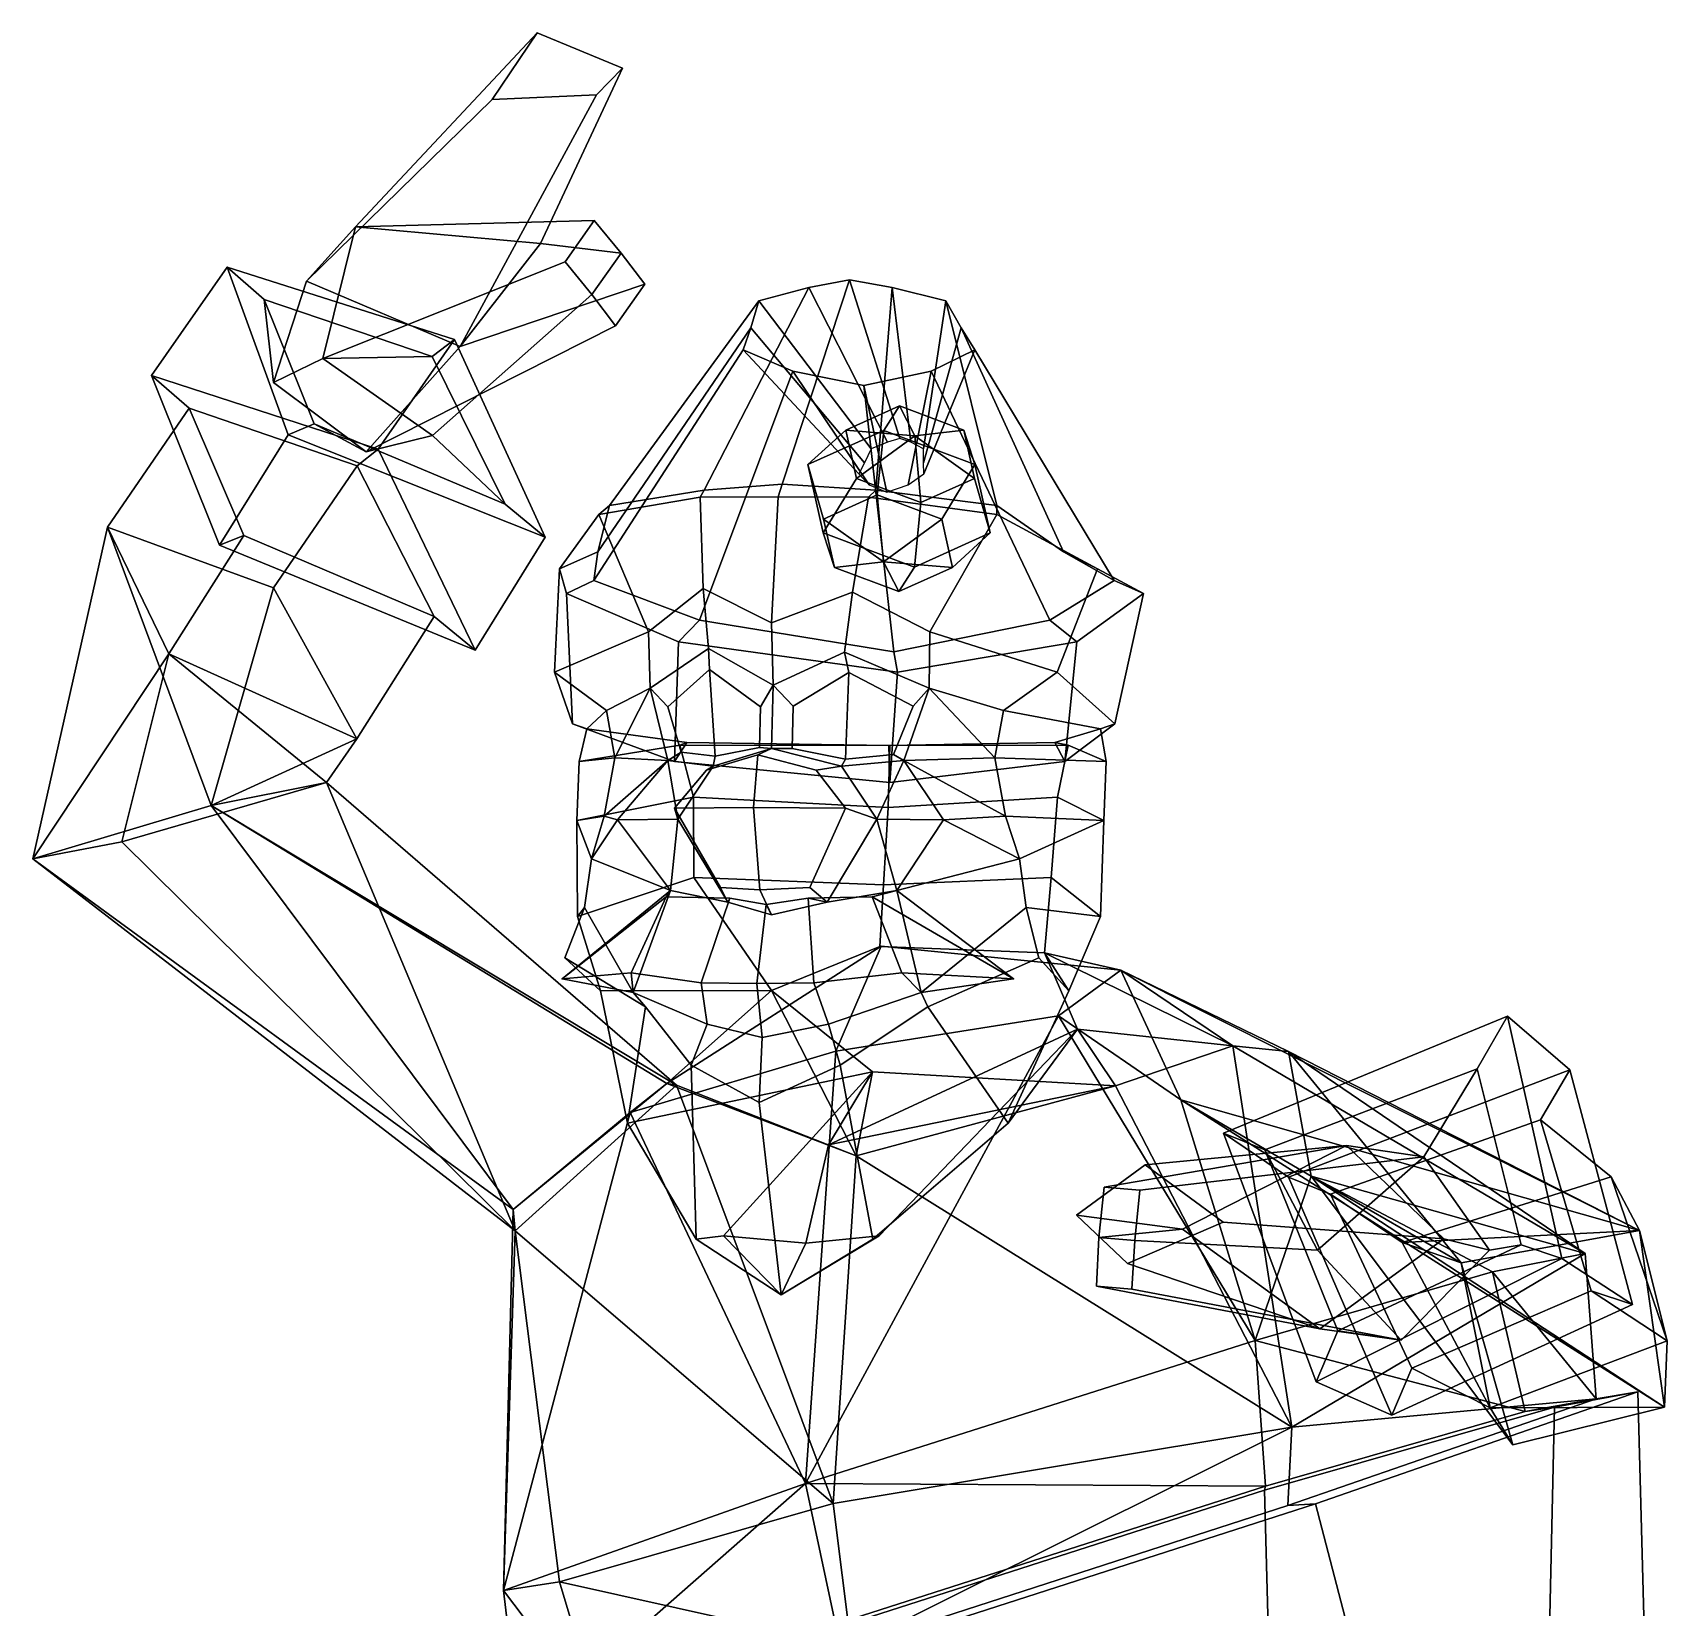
# Model space of a CAD drawing. Extents: x -189 to 178, y -173 to 372.
# Drawn here: x -188.6 to 177.6, y 19.5 to 372.4 of the extents above; entities that cross this region are included whole.
import ezdxf

# ---------------------------------------------------------------- set-up
doc = ezdxf.new("R2010")
doc.units = 0

msp = doc.modelspace()

# ---------------------------------------------------------------- linework, layer by layer
for p in [(-69.986717, 160.365143, 81.770287), (31.103615, 160.365143, 106.226616)]:
    msp.add_point(p)
for points in [[(-85.643578, 357.353241, 89.354103), (-75.600349, 372.354248, 77.120605), (-116.307335, 328.821533, 42.211674), (-127.260605, 316.669342, 74.643364)], [(-56.482582, 364.397156, 71.333786), (-74.836105, 325.145966, 37.81572), (-116.307335, 328.821533, 42.211674), (-75.600349, 372.354248, 77.120605)], [(-62.281784, 358.460968, 88.807068), (-56.482582, 364.397156, 71.333786), (-75.600349, 372.354248, 77.120605), (-85.643578, 357.353241, 89.354103)], [(-62.281784, 358.460968, 88.807068), (-92.840897, 302.001587, 63.563282), (-74.836105, 325.145966, 37.81572), (-56.482582, 364.397156, 71.333786)], [(-62.281784, 358.460968, 88.807068), (-85.643578, 357.353241, 89.354103), (-127.260605, 316.669342, 74.643364), (-92.840897, 302.001587, 63.563282)], [(-62.799343, 330.26178, 16.807978), (-69.293098, 320.984955, 10.544282), (-123.637802, 299.345154, 19.991058), (-116.307335, 328.821533, 42.211674)], [(-56.771122, 322.969055, 23.114044), (-62.799343, 330.26178, 16.807978), (-116.307335, 328.821533, 42.211674), (-74.836105, 325.145966, 37.81572)], [(-56.771122, 322.969055, 23.114044), (-63.364544, 313.684967, 16.926729), (-69.293098, 320.984955, 10.544282), (-62.799343, 330.26178, 16.807978)], [(-127.260605, 316.669342, 74.643364), (-116.307335, 328.821533, 42.211674), (-123.637802, 299.345154, 19.991058), (-134.691208, 293.9664, 42.053509)], [(-51.476082, 316.003571, 29.753716), (-56.771122, 322.969055, 23.114044), (-74.836105, 325.145966, 37.81572), (-92.840897, 302.001587, 63.563282)], [(-51.476082, 316.003571, 29.753716), (-57.998035, 306.698883, 23.478685), (-63.364544, 313.684967, 16.926729), (-56.771122, 322.969055, 23.114044)], [(-145.053787, 319.832947, 25.209768), (-94.137688, 303.627777, -6.559619), (-111.218895, 279.010468, -18.875626), (-161.959381, 295.53717, 10.345987)], [(-146.782898, 257.49176, 57.935867), (-131.405869, 282.274506, 75.740868), (-145.053787, 319.832947, 25.209768), (-161.959381, 295.53717, 10.345987)], [(-145.053787, 319.832947, 25.209768), (-136.748016, 312.603577, 28.125093), (-99.08313, 299.806122, 5.532906), (-94.137688, 303.627777, -6.559619)], [(-131.405869, 282.274506, 75.740868), (-125.515976, 284.677277, 64.995537), (-136.748016, 312.603577, 28.125093), (-145.053787, 319.832947, 25.209768)], [(-63.364544, 313.684967, 16.926729), (-99.001884, 282.123901, 23.524969), (-123.637802, 299.345154, 19.991058), (-69.293098, 320.984955, 10.544282)], [(-92.840897, 302.001587, 63.563282), (-127.260605, 316.669342, 74.643364), (-134.691208, 293.9664, 42.053509), (-113.88295, 278.445801, 47.109093)], [(-51.476082, 316.003571, 29.753716), (-92.840897, 302.001587, 63.563282), (-113.88295, 278.445801, 47.109093), (-57.998035, 306.698883, 23.478685)], [(-59.409031, 266.444641, 67.608208), (-38.189121, 269.840729, 85.620209), (-14.734898, 315.230133, 31.768406), (-25.92539, 312.281799, 27.28756)], [(-20.674978, 271.189697, 97.379906), (-5.61487, 316.950775, 35.009834), (-14.734898, 315.230133, 31.768406), (-38.189121, 269.840729, 85.620209)], [(2.874359, 280.568604, -11.763813), (-0.73986, 279.069885, -11.030727), (-25.92539, 312.281799, 27.28756), (-14.734898, 315.230133, 31.768406)], [(-20.674978, 271.189697, 97.379906), (0.277717, 269.840729, 94.926315), (3.978281, 315.230133, 36.295605), (-5.61487, 316.950775, 35.009834)], [(5.708609, 281.443268, -12.016245), (2.874359, 280.568604, -11.763813), (-14.734898, 315.230133, 31.768406), (-5.61487, 316.950775, 35.009834)], [(5.708609, 281.443268, -12.016245), (-5.61487, 316.950775, 35.009834), (3.978281, 315.230133, 36.295605), (8.114049, 280.568604, -10.496196)], [(27.38431, 266.444611, 88.605728), (15.979473, 312.281799, 37.425419), (3.978281, 315.230133, 36.295605), (0.277717, 269.840729, 94.926315)], [(8.114049, 280.568604, -10.496196), (3.978281, 315.230133, 36.295605), (15.979473, 312.281799, 37.425419), (10.993502, 279.069885, -8.192123)], [(-134.691208, 293.9664, 42.053509), (-123.637802, 299.345154, 19.991058), (-99.08313, 299.806122, 5.532906), (-136.748016, 312.603577, 28.125093)], [(-113.88295, 278.445801, 47.109093), (-134.691208, 293.9664, 42.053509), (-136.748016, 312.603577, 28.125093), (-125.515976, 284.677277, 64.995537)], [(-57.998035, 306.698883, 23.478685), (-113.88295, 278.445801, 47.109093), (-99.001884, 282.123901, 23.524969), (-63.364544, 313.684967, 16.926729)], [(-62.019791, 256.038239, 39.952709), (-59.409031, 266.444641, 67.608208), (-25.92539, 312.281799, 27.28756), (-27.694029, 306.209198, 23.206701)], [(-0.73986, 279.069885, -11.030727), (-2.225538, 275.983032, -8.079302), (-27.694029, 306.209198, 23.206701), (-25.92539, 312.281799, 27.28756)], [(10.993502, 279.069885, -8.192123), (15.979473, 312.281799, 37.425419), (19.417873, 306.209198, 34.604279), (10.965794, 275.983032, -4.887977)], [(42.347633, 256.038239, 65.201843), (19.417873, 306.209198, 34.604279), (15.979473, 312.281799, 37.425419), (27.38431, 266.444611, 88.605728)], [(-62.871513, 249.598389, 16.80884), (-62.019791, 256.038239, 39.952709), (-27.694029, 306.209198, 23.206701), (-29.404173, 301.310791, 19.846325)], [(-2.225538, 275.983032, -8.079302), (-3.503326, 273.493042, -5.717758), (-29.404173, 301.310791, 19.846325), (-27.694029, 306.209198, 23.206701)], [(10.965794, 275.983032, -4.887977), (19.417873, 306.209198, 34.604279), (22.474928, 301.310791, 32.397209), (11.022821, 273.493042, -2.203506)], [(53.684185, 249.598389, 45.00663), (22.474928, 301.310791, 32.397209), (19.417873, 306.209198, 34.604279), (42.347633, 256.038239, 65.201843)], [(-89.510742, 233.991455, 33.199329), (-111.218895, 279.010468, -18.875626), (-94.137688, 303.627777, -6.559619), (-73.769814, 259.276611, 47.695724)], [(-73.769814, 259.276611, 47.695724), (-94.137688, 303.627777, -6.559619), (-99.08313, 299.806122, 5.532906), (-82.745018, 266.72757, 45.159904)], [(-39.198971, 240.726501, 2.26072), (-62.871513, 249.598389, 16.80884), (-29.404173, 301.310791, 19.846325), (-18.328712, 296.522461, 19.645355)], [(-3.503326, 273.493042, -5.717758), (-1.18319, 271.059052, -2.545794), (-18.328712, 296.522461, 19.645355), (-29.404173, 301.310791, 19.846325)], [(11.022821, 273.493042, -2.203506), (22.474928, 301.310791, 32.397209), (12.716084, 296.522461, 27.155888), (7.509352, 271.059052, -0.442842)], [(39.279346, 240.726501, 21.246622), (12.716084, 296.522461, 27.155888), (22.474928, 301.310791, 32.397209), (53.684185, 249.598389, 45.00663)], [(-99.001884, 282.123901, 23.524969), (-82.745018, 266.72757, 45.159904), (-99.08313, 299.806122, 5.532906), (-123.637802, 299.345154, 19.991058)], [(-161.959381, 295.53717, 10.345987), (-111.218895, 279.010468, -18.875626), (-115.878983, 275.311859, -7.315056), (-153.54689, 288.190399, 13.340528)], [(-146.782898, 257.49176, 57.935867), (-161.959381, 295.53717, 10.345987), (-153.54689, 288.190399, 13.340528), (-141.319092, 259.707184, 47.990929)], [(4.310584, 233.597412, -5.89803), (-39.198971, 240.726501, 2.26072), (-18.328712, 296.522461, 19.645355), (-2.362811, 293.296631, 21.567398)], [(-1.18319, 271.059052, -2.545794), (2.761117, 269.41925, 0.167196), (-2.362811, 293.296631, 21.567398), (-18.328712, 296.522461, 19.645355)], [(4.310584, 233.597412, -5.89803), (-2.362811, 293.296631, 21.567398), (12.716084, 296.522461, 27.155888), (39.279346, 240.726501, 21.246622)], [(7.509352, 271.059052, -0.442842), (12.716084, 296.522461, 27.155888), (-2.362811, 293.296631, 21.567398), (2.761117, 269.41925, 0.167196)], [(-153.54689, 288.190399, 13.340528), (-115.878983, 275.311859, -7.315056), (-134.64534, 247.944031, -21.670259), (-171.867493, 261.565796, -2.783227)], [(-158.098679, 233.194214, 29.935581), (-141.319092, 259.707184, 47.990929), (-153.54689, 288.190399, 13.340528), (-171.867493, 261.565796, -2.783227)], [(2.090806, 283.2323, 2.980412), (5.563054, 288.720581, -11.372122), (-6.456086, 283.306213, -19.566124), (-14.906846, 275.575256, -8.607649)], [(5.563054, 288.720581, -11.372122), (9.00307, 282.023102, -25.591427), (-6.456086, 283.306213, -19.566124)], [(2.090806, 283.2323, 2.980412), (22.505671, 275.575226, 0.443411), (19.998566, 283.306213, -13.166058), (5.563054, 288.720581, -11.372122)], [(5.563054, 288.720581, -11.372122), (19.998566, 283.306213, -13.166058), (9.00307, 282.023102, -25.591427)], [(-146.782898, 257.49176, 57.935867), (-89.510742, 233.991455, 33.199329), (-73.769814, 259.276611, 47.695724), (-131.405869, 282.274506, 75.740868)], [(-131.405869, 282.274506, 75.740868), (-73.769814, 259.276611, 47.695724), (-82.745018, 266.72757, 45.159904), (-125.515976, 284.677277, 64.995537)], [(-113.88295, 278.445801, 47.109093), (-125.515976, 284.677277, 64.995537), (-82.745018, 266.72757, 45.159904), (-99.001884, 282.123901, 23.524969)], [(-14.906846, 275.575256, -8.607649), (-6.456086, 283.306213, -19.566124), (-4.039745, 272.477509, -29.554068), (-11.489612, 260.261047, -22.73279)], [(2.090806, 283.2323, 2.980412), (-14.906846, 275.575256, -8.607649), (-11.398822, 263.358826, 0.864675), (0.620319, 268.773193, 9.058676)], [(-6.456086, 283.306213, -19.566124), (9.00307, 282.023102, -25.591427), (-4.039745, 272.477509, -29.554068)], [(9.00307, 282.023102, -25.591427), (10.395744, 267.06308, -31.348051), (-4.039745, 272.477509, -29.554068)], [(2.090806, 283.2323, 2.980412), (0.620319, 268.773193, 9.058676), (15.055828, 263.358826, 7.26474), (22.505671, 275.575226, 0.443411)], [(19.998566, 283.306213, -13.166058), (22.414906, 272.477509, -23.154003), (9.00307, 282.023102, -25.591427)], [(9.00307, 282.023102, -25.591427), (22.414906, 272.477509, -23.154003), (10.395744, 267.06308, -31.348051)], [(22.505671, 275.575226, 0.443411), (25.922907, 260.261047, -13.68173), (22.414906, 272.477509, -23.154003), (19.998566, 283.306213, -13.166058)], [(-89.510742, 233.991455, 33.199329), (-98.66156, 241.56485, 30.653664), (-115.878983, 275.311859, -7.315056), (-111.218895, 279.010468, -18.875626)], [(-134.64534, 247.944031, -21.670259), (-115.878983, 275.311859, -7.315056), (-98.66156, 241.56485, 30.653664), (-116.019905, 214.122803, 14.833445)], [(-14.906846, 275.575256, -8.607649), (-11.489612, 260.261047, -22.73279), (-8.982481, 252.53009, -9.123269), (-11.398822, 263.358826, 0.864675)], [(22.505671, 275.575226, 0.443411), (15.055828, 263.358826, 7.26474), (17.472168, 252.53009, -2.723205), (25.922907, 260.261047, -13.68173)], [(-21.619705, 268.378357, 101.284943), (-20.674978, 271.189697, 97.379906), (-38.189121, 269.840729, 85.620209), (-39.026814, 268.2789, 90.735718)], [(-21.619705, 268.378357, 101.284943), (-1.315511, 268.27887, 99.859039), (0.277717, 269.840729, 94.926315), (-20.674978, 271.189697, 97.379906)], [(-4.039745, 272.477509, -29.554068), (10.395744, 267.06308, -31.348051), (8.925261, 252.603973, -25.269808), (-11.489612, 260.261047, -22.73279)], [(22.414906, 272.477509, -23.154003), (25.922907, 260.261047, -13.68173), (8.925261, 252.603973, -25.269808), (10.395744, 267.06308, -31.348051)], [(-39.026814, 268.2789, 90.735718), (-38.189121, 269.840729, 85.620209), (-59.409031, 266.444641, 67.608208), (-61.777233, 264.424744, 72.113777)], [(-38.403812, 247.782227, 98.183517), (-39.026814, 268.2789, 90.735718), (-61.777233, 264.424744, 72.113777), (-50.603451, 238.087097, 85.071602)], [(-23.091904, 240.112915, 107.370277), (-21.619705, 268.378357, 101.284943), (-39.026814, 268.2789, 90.735718), (-38.403812, 247.782227, 98.183517)], [(-23.091904, 240.112915, 107.370277), (-4.923978, 246.995178, 106.468613), (-1.315511, 268.27887, 99.859039), (-21.619705, 268.378357, 101.284943)], [(0.620319, 268.773193, 9.058676), (-11.398822, 263.358826, 0.864675), (2.012974, 253.813232, 3.302095)], [(-4.923978, 246.995178, 106.468613), (12.417581, 238.087097, 100.318001), (27.431141, 264.424744, 93.695557), (-1.315511, 268.27887, 99.859039)], [(-1.315511, 268.27887, 99.859039), (27.431141, 264.424744, 93.695557), (27.38431, 266.444611, 88.605728), (0.277717, 269.840729, 94.926315)], [(0.620319, 268.773193, 9.058676), (2.012974, 253.813232, 3.302095), (15.055828, 263.358826, 7.26474)], [(-50.603451, 238.087097, 85.071602), (-61.777233, 264.424744, 72.113777), (-70.545273, 252.214172, 39.900635), (-71.722412, 229.02655, 61.977482)], [(-61.777233, 264.424744, 72.113777), (-59.409031, 266.444641, 67.608208), (-62.019791, 256.038239, 39.952709), (-70.545273, 252.214172, 39.900635)], [(12.417581, 238.087097, 100.318001), (40.909824, 229.02655, 89.226089), (49.954136, 252.214172, 69.052513), (27.431141, 264.424744, 93.695557)], [(27.431141, 264.424744, 93.695557), (49.954136, 252.214172, 69.052513), (42.347633, 256.038239, 65.201843), (27.38431, 266.444611, 88.605728)], [(-171.867493, 261.565796, -2.783227), (-148.625626, 199.165649, -37.55275), (-188.610504, 187.261292, -24.941004)], [(-158.098679, 233.194214, 29.935581), (-171.867493, 261.565796, -2.783227), (-188.610504, 187.261292, -24.941004)], [(-171.867493, 261.565796, -2.783227), (-134.64534, 247.944031, -21.670259), (-148.625626, 199.165649, -37.55275)], [(-8.982481, 252.53009, -9.123269), (-11.489612, 260.261047, -22.73279), (8.925261, 252.603973, -25.269808), (5.45301, 247.115692, -10.917253)], [(-11.398822, 263.358826, 0.864675), (-8.982481, 252.53009, -9.123269), (2.012974, 253.813232, 3.302095)], [(15.055828, 263.358826, 7.26474), (2.012974, 253.813232, 3.302095), (17.472168, 252.53009, -2.723205)], [(17.472168, 252.53009, -2.723205), (5.45301, 247.115692, -10.917253), (8.925261, 252.603973, -25.269808), (25.922907, 260.261047, -13.68173)], [(-116.019905, 214.122803, 14.833445), (-98.66156, 241.56485, 30.653664), (-141.319092, 259.707184, 47.990929), (-158.098679, 233.194214, 29.935581)], [(-146.782898, 257.49176, 57.935867), (-141.319092, 259.707184, 47.990929), (-98.66156, 241.56485, 30.653664), (-89.510742, 233.991455, 33.199329)], [(-70.545273, 252.214172, 39.900635), (-62.019791, 256.038239, 39.952709), (-62.871513, 249.598389, 16.80884), (-68.999565, 246.675964, 14.264822)], [(2.012974, 253.813232, 3.302095), (-8.982481, 252.53009, -9.123269), (5.45301, 247.115692, -10.917253)], [(2.012974, 253.813232, 3.302095), (5.45301, 247.115692, -10.917253), (17.472168, 252.53009, -2.723205)], [(49.954136, 252.214172, 69.052513), (60.297436, 246.675964, 45.545059), (53.684185, 249.598389, 45.00663), (42.347633, 256.038239, 65.201843)], [(-71.722412, 229.02655, 61.977482), (-70.545273, 252.214172, 39.900635), (-68.999565, 246.675964, 14.264822), (-67.687729, 217.521423, 25.850506)], [(-68.999565, 246.675964, 14.264822), (-62.871513, 249.598389, 16.80884), (-39.198971, 240.726501, 2.26072), (-43.916752, 235.845642, -1.75055)], [(60.297436, 246.675964, 45.545059), (45.308964, 235.845642, 19.835423), (39.279346, 240.726501, 21.246622), (53.684185, 249.598389, 45.00663)], [(40.909824, 229.02655, 89.226089), (53.834873, 217.521423, 55.249916), (60.297436, 246.675964, 45.545059), (49.954136, 252.214172, 69.052513)], [(-116.019905, 214.122803, 14.833445), (-148.625626, 199.165649, -37.55275), (-134.64534, 247.944031, -21.670259)], [(-67.687729, 217.521423, 25.850506), (-68.999565, 246.675964, 14.264822), (-43.916752, 235.845642, -1.75055), (-44.818569, 209.013733, 5.784726)], [(-38.403812, 247.782227, 98.183517), (-50.603451, 238.087097, 85.071602), (-50.238022, 225.505005, 84.805923), (-37.223633, 234.332092, 99.976494)], [(-23.091904, 240.112915, 107.370277), (-38.403812, 247.782227, 98.183517), (-37.223633, 234.332092, 99.976494), (-22.740562, 226.131348, 105.917999)], [(-23.091904, 240.112915, 107.370277), (-22.740562, 226.131348, 105.917999), (-6.759305, 233.528748, 107.383682), (-4.923978, 246.995178, 106.468613)], [(-4.923978, 246.995178, 106.468613), (-6.759305, 233.528748, 107.383682), (12.214002, 225.505005, 99.914658), (12.417581, 238.087097, 100.318001)], [(53.834873, 217.521423, 55.249916), (42.666698, 209.013733, 26.94964), (45.308964, 235.845642, 19.835423), (60.297436, 246.675964, 45.545059)], [(-60.059132, 220.491516, 65.504227), (-50.238022, 225.505005, 84.805923), (-50.603451, 238.087097, 85.071602), (-71.722412, 229.02655, 61.977482)], [(-43.916752, 235.845642, -1.75055), (-39.198971, 240.726501, 2.26072), (4.310584, 233.597412, -5.89803), (5.164124, 229.056732, -9.42614)], [(45.308964, 235.845642, 19.835423), (5.164124, 229.056732, -9.42614), (4.310584, 233.597412, -5.89803), (39.279346, 240.726501, 21.246622)], [(28.924238, 220.491516, 87.03157), (40.909824, 229.02655, 89.226089), (12.417581, 238.087097, 100.318001), (12.214002, 225.505005, 99.914658)], [(-44.818569, 209.013733, 5.784726), (-43.916752, 235.845642, -1.75055), (5.164124, 229.056732, -9.42614), (3.440032, 204.321503, -2.299606)], [(42.666698, 209.013733, 26.94964), (3.440032, 204.321503, -2.299606), (5.164124, 229.056732, -9.42614), (45.308964, 235.845642, 19.835423)], [(-158.098679, 233.194214, 29.935581), (-188.610504, 187.261292, -24.941004), (-168.617767, 191.06366, 15.219547)], [(-158.098679, 233.194214, 29.935581), (-168.617767, 191.06366, 15.219547), (-122.766441, 204.36261, 8.364805)], [(-158.098679, 233.194214, 29.935581), (-122.766441, 204.36261, 8.364805), (-116.019905, 214.122803, 14.833445)], [(-37.0009, 229.697693, 97.955009), (-37.223633, 234.332092, 99.976494), (-50.238022, 225.505005, 84.805923), (-46.295273, 221.328979, 85.607735)], [(-37.0009, 229.697693, 97.955009), (-25.575991, 221.325775, 102.391922), (-22.740562, 226.131348, 105.917999), (-37.223633, 234.332092, 99.976494)], [(-5.73657, 229.002502, 105.311798), (-6.759305, 233.528748, 107.383682), (-22.740562, 226.131348, 105.917999), (-18.208891, 221.445038, 104.359726)], [(-5.73657, 229.002502, 105.311798), (8.698026, 221.448425, 96.336296), (12.214002, 225.505005, 99.914658), (-6.759305, 233.528748, 107.383682)], [(-71.722412, 229.02655, 61.977482), (-67.687729, 217.521423, 25.850506), (-64.488747, 216.331055, 26.685127), (-60.059132, 220.491516, 65.504227)], [(-35.696564, 210.204559, 96.388252), (-37.0009, 229.697693, 97.955009), (-46.295273, 221.328979, 85.607735), (-43.333794, 211.139099, 89.301491)], [(-25.575991, 221.325775, 102.391922), (-37.0009, 229.697693, 97.955009), (-35.696564, 210.204559, 96.388252), (-25.774498, 212.208496, 103.212456)], [(-18.208891, 221.445038, 104.359726), (-18.453966, 211.94043, 105.372749), (-6.485543, 209.592163, 102.806755), (-5.73657, 229.002502, 105.311798)], [(-6.485543, 209.592163, 102.806755), (4.286937, 210.588196, 98.944809), (8.698026, 221.448425, 96.336296), (-5.73657, 229.002502, 105.311798)], [(40.909824, 229.02655, 89.226089), (28.924238, 220.491516, 87.03157), (50.608143, 216.331055, 54.529995), (53.834873, 217.521423, 55.249916)], [(-58.213467, 209.859009, 66.264778), (-50.238022, 225.505005, 84.805923), (-60.059132, 220.491516, 65.504227)], [(-46.327164, 209.298401, 89.607552), (-50.238022, 225.505005, 84.805923), (-58.213467, 209.859009, 66.264778)], [(-43.333794, 211.139099, 89.301491), (-46.295273, 221.328979, 85.607735), (-50.238022, 225.505005, 84.805923), (-46.327164, 209.298401, 89.607552)], [(-25.774498, 212.208496, 103.212456), (-23.043453, 211.96109, 107.170006), (-22.740562, 226.131348, 105.917999), (-25.575991, 221.325775, 102.391922)], [(-18.453966, 211.94043, 105.372749), (-18.208891, 221.445038, 104.359726), (-22.740562, 226.131348, 105.917999), (-23.043453, 211.96109, 107.170006)], [(4.286937, 210.588196, 98.944809), (6.540808, 209.298401, 102.397659), (12.214002, 225.505005, 99.914658), (8.698026, 221.448425, 96.336296)], [(6.540808, 209.298401, 102.397659), (26.935022, 209.859009, 86.864372), (12.214002, 225.505005, 99.914658)], [(26.935022, 209.859009, 86.864372), (28.924238, 220.491516, 87.03157), (12.214002, 225.505005, 99.914658)], [(-60.059132, 220.491516, 65.504227), (-64.488747, 216.331055, 26.685127), (-66.139191, 209.042908, 27.10939), (-58.213467, 209.859009, 66.264778)], [(28.924238, 220.491516, 87.03157), (26.935022, 209.859009, 86.864372), (51.882145, 209.042908, 55.661755), (50.608143, 216.331055, 54.529995)], [(-67.687729, 217.521423, 25.850506), (-44.818569, 209.013733, 5.784726), (-42.020359, 213.32605, 5.216445), (-64.488747, 216.331055, 26.685127)], [(-66.139191, 209.042908, 27.10939), (-64.488747, 216.331055, 26.685127), (-42.020359, 213.32605, 5.216445), (-43.600269, 212.72229, 1.913121)], [(53.834873, 217.521423, 55.249916), (50.608143, 216.331055, 54.529995), (40.437679, 213.32605, 25.165144), (42.666698, 209.013733, 26.94964)], [(51.882145, 209.042908, 55.661755), (43.352814, 212.72229, 22.949286), (40.437679, 213.32605, 25.165144), (50.608143, 216.331055, 54.529995)], [(-116.019905, 214.122803, 14.833445), (-122.766441, 204.36261, 8.364805), (-148.625626, 199.165649, -37.55275)], [(-66.672722, 195.848938, 29.222105), (-66.139191, 209.042908, 27.10939), (-43.600269, 212.72229, 1.913121), (-40.583565, 201.025208, 1.116407)], [(-44.818569, 209.013733, 5.784726), (3.440032, 204.321503, -2.299606), (3.226714, 212.631805, -1.41786), (-42.020359, 213.32605, 5.216445)], [(-43.600269, 212.72229, 1.913121), (-42.020359, 213.32605, 5.216445), (3.226714, 212.631805, -1.41786), (3.42166, 212.648071, -2.223675)], [(-40.583565, 201.025208, 1.116407), (-43.600269, 212.72229, 1.913121), (3.42166, 212.648071, -2.223675), (3.078511, 198.771881, -0.805281)], [(41.03389, 201.025208, 20.861746), (3.078511, 198.771881, -0.805281), (3.42166, 212.648071, -2.223675), (43.352814, 212.72229, 22.949286)], [(42.666698, 209.013733, 26.94964), (40.437679, 213.32605, 25.165144), (3.226714, 212.631805, -1.41786), (3.440032, 204.321503, -2.299606)], [(43.352814, 212.72229, 22.949286), (3.42166, 212.648071, -2.223675), (3.226714, 212.631805, -1.41786), (40.437679, 213.32605, 25.165144)], [(51.390961, 195.848938, 57.784718), (41.03389, 201.025208, 20.861746), (43.352814, 212.72229, 22.949286), (51.882145, 209.042908, 55.661755)], [(-58.213467, 209.859009, 66.264778), (-66.139191, 209.042908, 27.10939), (-66.672722, 195.848938, 29.222105), (-60.551224, 196.759888, 65.543678)], [(-60.551224, 196.759888, 65.543678), (-46.327164, 209.298401, 89.607552), (-58.213467, 209.859009, 66.264778)], [(-57.600136, 195.943115, 90.148521), (-46.327164, 209.298401, 89.607552), (-60.551224, 196.759888, 65.543678)], [(-57.600136, 195.943115, 90.148521), (-44.092159, 196.096497, 96.538406), (-46.327164, 209.298401, 89.607552)], [(-35.696564, 210.204559, 96.388252), (-43.333794, 211.139099, 89.301491), (-46.327164, 209.298401, 89.607552), (-36.180923, 208.017517, 98.530251)], [(-44.092159, 196.096497, 96.538406), (-36.180923, 208.017517, 98.530251), (-46.327164, 209.298401, 89.607552)], [(-27.147583, 198.757813, 125.233276), (-26.176439, 210.574738, 121.219048), (-37.6185, 207.140503, 114.832962), (-44.777958, 198.576141, 114.332779)], [(-26.176439, 210.574738, 121.219048), (-23.043453, 211.96109, 107.170006), (-36.180923, 208.017517, 98.530251), (-37.6185, 207.140503, 114.832962)], [(-35.696564, 210.204559, 96.388252), (-36.180923, 208.017517, 98.530251), (-23.043453, 211.96109, 107.170006), (-25.774498, 212.208496, 103.212456)], [(-27.147583, 198.757813, 125.233276), (-6.484247, 198.576141, 123.597008), (-13.080619, 207.140503, 120.769302), (-26.176439, 210.574738, 121.219048)], [(-26.176439, 210.574738, 121.219048), (-13.080619, 207.140503, 120.769302), (-7.40956, 208.017517, 105.490776), (-23.043453, 211.96109, 107.170006)], [(-6.485543, 209.592163, 102.806755), (-18.453966, 211.94043, 105.372749), (-23.043453, 211.96109, 107.170006), (-7.40956, 208.017517, 105.490776)], [(-6.485543, 209.592163, 102.806755), (-7.40956, 208.017517, 105.490776), (6.540808, 209.298401, 102.397659), (4.286937, 210.588196, 98.944809)], [(0.53729, 196.096497, 107.335411), (6.540808, 209.298401, 102.397659), (-7.40956, 208.017517, 105.490776)], [(15.472312, 195.943115, 107.826607), (6.540808, 209.298401, 102.397659), (0.53729, 196.096497, 107.335411)], [(29.343882, 196.759888, 87.291595), (26.935022, 209.859009, 86.864372), (6.540808, 209.298401, 102.397659)], [(15.472312, 195.943115, 107.826607), (29.343882, 196.759888, 87.291595), (6.540808, 209.298401, 102.397659)], [(26.935022, 209.859009, 86.864372), (29.343882, 196.759888, 87.291595), (51.390961, 195.848938, 57.784718), (51.882145, 209.042908, 55.661755)], [(-44.777958, 198.576141, 114.332779), (-37.6185, 207.140503, 114.832962), (-36.180923, 208.017517, 98.530251), (-44.092159, 196.096497, 96.538406)], [(-6.484247, 198.576141, 123.597008), (0.53729, 196.096497, 107.335411), (-7.40956, 208.017517, 105.490776), (-13.080619, 207.140503, 120.769302)], [(-168.617767, 191.06366, 15.219547), (-80.478668, 103.895828, 43.083038), (-122.766441, 204.36261, 8.364805)], [(-44.372036, 136.524475, 60.325375), (-148.625626, 199.165649, -37.55275), (-122.766441, 204.36261, 8.364805)], [(-80.478668, 103.895828, 43.083038), (-44.372036, 136.524475, 60.325375), (-122.766441, 204.36261, 8.364805)], [(-80.956909, 108.641815, -0.563967), (-188.610504, 187.261292, -24.941004), (-148.625626, 199.165649, -37.55275)], [(-44.372036, 136.524475, 60.325375), (-46.533852, 136.892822, 22.877985), (-148.625626, 199.165649, -37.55275)], [(-80.956909, 108.641815, -0.563967), (-148.625626, 199.165649, -37.55275), (-46.533852, 136.892822, 22.877985)], [(-66.569023, 174.294678, 30.649189), (-66.672722, 195.848938, 29.222105), (-40.583565, 201.025208, 1.116407), (-40.497536, 183.037537, 4.132037)], [(-25.723825, 180.306702, 119.348167), (-27.147583, 198.757813, 125.233276), (-44.777958, 198.576141, 114.332779), (-34.480804, 180.828156, 111.848732)], [(-34.480804, 180.828156, 111.848732), (-44.777958, 198.576141, 114.332779), (-44.092159, 196.096497, 96.538406), (-32.863903, 177.509399, 98.998909)], [(-40.497536, 183.037537, 4.132037), (-40.583565, 201.025208, 1.116407), (3.078511, 198.771881, -0.805281), (2.036564, 181.411804, 3.501631)], [(-25.723825, 180.306702, 119.348167), (-14.507249, 180.828156, 116.680847), (-6.484247, 198.576141, 123.597008), (-27.147583, 198.757813, 125.233276)], [(-14.507249, 180.828156, 116.680847), (-10.573997, 177.509399, 104.391403), (0.53729, 196.096497, 107.335411), (-6.484247, 198.576141, 123.597008)], [(39.578938, 183.037537, 23.504574), (2.036564, 181.411804, 3.501631), (3.078511, 198.771881, -0.805281), (41.03389, 201.025208, 20.861746)], [(50.646416, 174.294678, 59.006588), (39.578938, 183.037537, 23.504574), (41.03389, 201.025208, 20.861746), (51.390961, 195.848938, 57.784718)], [(-60.551224, 196.759888, 65.543678), (-66.672722, 195.848938, 29.222105), (-63.400406, 187.236511, 64.281548)], [(-65.003143, 176.30658, 64.077667), (-63.400406, 187.236511, 64.281548), (-66.672722, 195.848938, 29.222105), (-66.569023, 174.294678, 30.649189)], [(-63.400406, 187.236511, 64.281548), (-57.600136, 195.943115, 90.148521), (-60.551224, 196.759888, 65.543678)], [(-45.692829, 180.129791, 89.821838), (-57.600136, 195.943115, 90.148521), (-63.400406, 187.236511, 64.281548)], [(-45.692829, 180.129791, 89.821838), (-44.092159, 196.096497, 96.538406), (-57.600136, 195.943115, 90.148521)], [(-32.863903, 177.509399, 98.998909), (-44.092159, 196.096497, 96.538406), (-45.692829, 180.129791, 89.821838)], [(-10.573997, 177.509399, 104.391403), (5.031085, 180.129791, 102.093239), (0.53729, 196.096497, 107.335411)], [(5.031085, 180.129791, 102.093239), (15.472312, 195.943115, 107.826607), (0.53729, 196.096497, 107.335411)], [(5.031085, 180.129791, 102.093239), (32.45491, 187.236511, 87.47139), (15.472312, 195.943115, 107.826607)], [(32.45491, 187.236511, 87.47139), (29.343882, 196.759888, 87.291595), (15.472312, 195.943115, 107.826607)], [(29.343882, 196.759888, 87.291595), (32.45491, 187.236511, 87.47139), (51.390961, 195.848938, 57.784718)], [(33.97361, 176.30658, 88.022659), (50.646416, 174.294678, 59.006588), (51.390961, 195.848938, 57.784718), (32.45491, 187.236511, 87.47139)], [(-168.617767, 191.06366, 15.219547), (-188.610504, 187.261292, -24.941004), (-80.478668, 103.895828, 43.083038)], [(-80.478668, 103.895828, 43.083038), (-188.610504, 187.261292, -24.941004), (-80.956909, 108.641815, -0.563967)], [(-65.003143, 176.30658, 64.077667), (-54.085133, 157.303833, 94.282883), (-45.692829, 180.129791, 89.821838), (-63.400406, 187.236511, 64.281548)], [(33.97361, 176.30658, 88.022659), (32.45491, 187.236511, 87.47139), (5.031085, 180.129791, 102.093239), (10.456197, 157.303833, 109.897072)], [(-46.685028, 178.709167, 103.985893), (-45.692829, 180.129791, 89.821838), (-69.986717, 160.365143, 81.770287)], [(-69.986717, 160.365143, 81.770287), (-45.692829, 180.129791, 89.821838), (-54.085133, 157.303833, 94.282883)], [(-61.384155, 157.683044, 36.131191), (-66.569023, 174.294678, 30.649189), (-40.497536, 183.037537, 4.132037), (-23.094612, 157.74649, 35.502213)], [(-46.685028, 178.709167, 103.985893), (-32.427292, 178.446899, 107.555695), (-32.863903, 177.509399, 98.998909), (-45.692829, 180.129791, 89.821838)], [(-23.094612, 157.74649, 35.502213), (-40.497536, 183.037537, 4.132037), (2.036564, 181.411804, 3.501631), (1.224222, 167.563171, 9.024427)], [(-25.723825, 180.306702, 119.348167), (-34.480804, 180.828156, 111.848732), (-32.863903, 177.509399, 98.998909), (-23.11087, 174.722046, 107.448669)], [(-25.723825, 180.306702, 119.348167), (-23.11087, 174.722046, 107.448669), (-10.573997, 177.509399, 104.391403), (-14.507249, 180.828156, 116.680847)], [(-0.560801, 178.709167, 115.144524), (5.031085, 180.129791, 102.093239), (-10.573997, 177.509399, 104.391403), (-14.87361, 178.446899, 111.802376)], [(-0.560801, 178.709167, 115.144524), (31.103615, 160.365143, 106.226616), (5.031085, 180.129791, 102.093239)], [(38.111446, 166.13678, 20.343357), (1.224222, 167.563171, 9.024427), (2.036564, 181.411804, 3.501631), (39.578938, 183.037537, 23.504574)], [(31.103615, 160.365143, 106.226616), (10.456197, 157.303833, 109.897072), (5.031085, 180.129791, 102.093239)], [(43.529091, 157.683044, 61.512379), (38.111446, 166.13678, 20.343357), (39.578938, 183.037537, 23.504574), (50.646416, 174.294678, 59.006588)], [(-54.515507, 161.660431, 104.554581), (-46.685028, 178.709167, 103.985893), (-69.986717, 160.365143, 81.770287)], [(-65.003143, 176.30658, 64.077667), (-69.367439, 165.048523, 66.283569), (-51.302208, 154.082092, 85.685005), (-54.085133, 157.303833, 94.282883)], [(-61.384155, 157.683044, 36.131191), (-69.367439, 165.048523, 66.283569), (-65.003143, 176.30658, 64.077667), (-66.569023, 174.294678, 30.649189)], [(-32.427292, 178.446899, 107.555695), (-46.685028, 178.709167, 103.985893), (-54.515507, 161.660431, 104.554581), (-38.850689, 159.469116, 117.261902)], [(-38.850689, 159.469116, 117.261902), (-26.384726, 159.265625, 120.981171), (-24.296755, 177.032837, 112.350533), (-32.427292, 178.446899, 107.555695)], [(-24.296755, 177.032837, 112.350533), (-23.11087, 174.722046, 107.448669), (-32.863903, 177.509399, 98.998909), (-32.427292, 178.446899, 107.555695)], [(-13.597225, 159.469116, 123.371361), (-14.87361, 178.446899, 111.802376), (-24.296755, 177.032837, 112.350533), (-26.384726, 159.265625, 120.981171)], [(-24.296755, 177.032837, 112.350533), (-14.87361, 178.446899, 111.802376), (-10.573997, 177.509399, 104.391403), (-23.11087, 174.722046, 107.448669)], [(-14.87361, 178.446899, 111.802376), (-13.597225, 159.469116, 123.371361), (6.143814, 161.660431, 119.229614), (-0.560801, 178.709167, 115.144524)], [(6.143814, 161.660431, 119.229614), (31.103615, 160.365143, 106.226616), (-0.560801, 178.709167, 115.144524)], [(33.97361, 176.30658, 88.022659), (10.456197, 157.303833, 109.897072), (11.911092, 154.082092, 100.977913), (36.846973, 165.048523, 91.979538)], [(43.529091, 157.683044, 61.512379), (50.646416, 174.294678, 59.006588), (33.97361, 176.30658, 88.022659), (36.846973, 165.048523, 91.979538)], [(-51.302208, 154.082092, 85.685005), (-69.367439, 165.048523, 66.283569), (-61.384155, 157.683044, 36.131191), (-55.349632, 128.035583, 54.046928)], [(1.493463, 167.684509, 5.564971), (-8.632348, 144.168701, -43.713531), (-54.753628, 130.384613, -14.950566), (-46.533852, 136.892822, 22.877985)], [(1.493463, 167.684509, 5.564971), (-46.533852, 136.892822, 22.877985), (-23.094612, 157.74649, 35.502213), (1.224222, 167.563171, 9.024427)], [(1.493463, 167.684509, 5.564971), (55.219727, 162.257935, -18.923546), (41.254322, 152.049072, -53.946579), (-8.632348, 144.168701, -43.713531)], [(1.224222, 167.563171, 9.024427), (38.111446, 166.13678, 20.343357), (55.219727, 162.257935, -18.923546), (1.493463, 167.684509, 5.564971)], [(11.911092, 154.082092, 100.977913), (29.972637, 128.035583, 74.68856), (43.529091, 157.683044, 61.512379), (36.846973, 165.048523, 91.979538)], [(29.972637, 128.035583, 74.68856), (45.501568, 149.070618, 38.011292), (38.111446, 166.13678, 20.343357), (43.529091, 157.683044, 61.512379)], [(80.284119, 145.343536, 20.054268), (38.111446, 166.13678, 20.343357), (45.501568, 149.070618, 38.011292)], [(55.219727, 162.257935, -18.923546), (38.111446, 166.13678, 20.343357), (80.284119, 145.343536, 20.054268)], [(-54.085133, 157.303833, 94.282883), (-54.515507, 161.660431, 104.554581), (-69.986717, 160.365143, 81.770287)], [(-38.850689, 159.469116, 117.261902), (-54.515507, 161.660431, 104.554581), (-54.085133, 157.303833, 94.282883), (-37.495003, 150.170074, 107.398499)], [(-13.597225, 159.469116, 123.371361), (-10.294454, 150.170074, 113.979004), (10.456197, 157.303833, 109.897072), (6.143814, 161.660431, 119.229614)], [(10.456197, 157.303833, 109.897072), (31.103615, 160.365143, 106.226616), (6.143814, 161.660431, 119.229614)], [(68.616875, 133.199646, -49.248348), (41.254322, 152.049072, -53.946579), (55.219727, 162.257935, -18.923546)], [(92.762497, 144.05246, 19.590816), (55.219727, 162.257935, -18.923546), (80.284119, 145.343536, 20.054268)], [(92.762497, 144.05246, 19.590816), (171.406113, 103.922684, -2.373946), (55.219727, 162.257935, -18.923546)], [(68.616875, 133.199646, -49.248348), (55.219727, 162.257935, -18.923546), (171.406113, 103.922684, -2.373946)], [(-55.349632, 128.035583, 54.046928), (-61.384155, 157.683044, 36.131191), (-23.094612, 157.74649, 35.502213), (-0.420911, 139.512695, 55.279705)], [(-46.533852, 136.892822, 22.877985), (-4.11026, 120.713196, 72.055542), (-23.094612, 157.74649, 35.502213)], [(-26.384726, 159.265625, 120.981171), (-38.850689, 159.469116, 117.261902), (-37.495003, 150.170074, 107.398499), (-25.181276, 147.203278, 116.006706)], [(-26.384726, 159.265625, 120.981171), (-25.181276, 147.203278, 116.006706), (-10.294454, 150.170074, 113.979004), (-13.597225, 159.469116, 123.371361)], [(-4.11026, 120.713196, 72.055542), (-0.420911, 139.512695, 55.279705), (-23.094612, 157.74649, 35.502213)], [(-39.943871, 102.034058, 90.441864), (-41.069607, 141.018555, 108.640633), (-51.302208, 154.082092, 85.685005), (-55.349632, 128.035583, 54.046928)], [(-41.069607, 141.018555, 108.640633), (-37.495003, 150.170074, 107.398499), (-54.085133, 157.303833, 94.282883), (-51.302208, 154.082092, 85.685005)], [(-7.682925, 141.018555, 116.717728), (11.911092, 154.082092, 100.977913), (10.456197, 157.303833, 109.897072), (-10.294454, 150.170074, 113.979004)], [(-0.365551, 102.034058, 100.016869), (29.972637, 128.035583, 74.68856), (11.911092, 154.082092, 100.977913), (-7.682925, 141.018555, 116.717728)], [(-25.873228, 132.673096, 118.86689), (-25.181276, 147.203278, 116.006706), (-37.495003, 150.170074, 107.398499), (-41.069607, 141.018555, 108.640633)], [(-25.873228, 132.673096, 118.86689), (-7.682925, 141.018555, 116.717728), (-10.294454, 150.170074, 113.979004), (-25.181276, 147.203278, 116.006706)], [(85.315651, 79.311523, -117.469742), (-15.437064, 47.296829, -96.934273), (41.254322, 152.049072, -53.946579)], [(-15.437064, 47.296829, -96.934273), (-8.632348, 144.168701, -43.713531), (41.254322, 152.049072, -53.946579)], [(85.315651, 79.311523, -117.469742), (41.254322, 152.049072, -53.946579), (68.616875, 133.199646, -49.248348)], [(92.760658, 115.941925, 52.360645), (78.191055, 125.779755, 80.435646), (141.812057, 151.944489, 104.79319), (155.762512, 139.955078, 78.126678)], [(78.191055, 125.779755, 80.435646), (87.474457, 122.029907, 86.936295), (135.021179, 140.164215, 105.426254), (141.812057, 151.944489, 104.79319)], [(153.993088, 97.686462, 132.578766), (141.812057, 151.944489, 104.79319), (135.021179, 140.164215, 105.426254), (144.900238, 100.747116, 126.43866)], [(153.993088, 97.686462, 132.578766), (169.801178, 87.389618, 105.355713), (155.762512, 139.955078, 78.126678), (141.812057, 151.944489, 104.79319)], [(1.02366, 102.726334, 83.987396), (-15.40419, 101.092194, 75.593071), (-10.314051, 123.128876, 54.552959), (45.501568, 149.070618, 38.011292)], [(-10.314051, 123.128876, 54.552959), (53.999352, 136.384399, 48.375656), (45.501568, 149.070618, 38.011292)], [(-0.365551, 102.034058, 100.016869), (1.02366, 102.726334, 83.987396), (45.501568, 149.070618, 38.011292), (29.972637, 128.035583, 74.68856)], [(53.999352, 136.384399, 48.375656), (80.284119, 145.343536, 20.054268), (45.501568, 149.070618, 38.011292)], [(-15.437064, 47.296829, -96.934273), (-54.753628, 130.384613, -14.950566), (-8.632348, 144.168701, -43.713531)], [(93.498718, 59.919434, 92.078224), (80.284119, 145.343536, 20.054268), (53.999352, 136.384399, 48.375656)], [(93.498718, 59.919434, 92.078224), (159.188293, 98.782135, 16.766907), (80.284119, 145.343536, 20.054268)], [(159.188293, 98.782135, 16.766907), (92.762497, 144.05246, 19.590816), (80.284119, 145.343536, 20.054268)], [(159.188293, 98.782135, 16.766907), (97.848602, 116.142212, -25.374079), (92.762497, 144.05246, 19.590816)], [(97.848602, 116.142212, -25.374079), (131.456558, 96.731949, 28.917063), (92.762497, 144.05246, 19.590816)], [(92.762497, 144.05246, 19.590816), (131.456558, 96.731949, 28.917063), (171.406113, 103.922684, -2.373946)], [(-39.943871, 102.034058, 90.441864), (-55.349632, 128.035583, 54.046928), (-0.420911, 139.512695, 55.279705), (-33.852417, 102.726334, 75.549988)], [(-20.917025, 89.516891, 98.380402), (-25.873228, 132.673096, 118.86689), (-41.069607, 141.018555, 108.640633), (-39.943871, 102.034058, 90.441864)], [(-33.852417, 102.726334, 75.549988), (-0.420911, 139.512695, 55.279705), (-10.314051, 123.128876, 54.552959), (-15.40419, 101.092194, 75.593071)], [(-20.917025, 89.516891, 98.380402), (-0.365551, 102.034058, 100.016869), (-7.682925, 141.018555, 116.717728), (-25.873228, 132.673096, 118.86689)], [(-10.314051, 123.128876, 54.552959), (-0.420911, 139.512695, 55.279705), (53.999352, 136.384399, 48.375656)], [(53.999352, 136.384399, 48.375656), (-0.420911, 139.512695, 55.279705), (-4.11026, 120.713196, 72.055542)], [(99.28405, 99.579666, 82.606102), (123.039833, 120.487732, 98.116142), (135.021179, 140.164215, 105.426254), (87.474457, 122.029907, 86.936295)], [(92.760658, 115.941925, 52.360645), (155.762512, 139.955078, 78.126678), (149.217133, 128.735138, 78.686951), (102.190613, 112.090057, 58.979824)], [(137.760925, 99.579651, 112.667534), (144.900238, 100.747116, 126.43866), (135.021179, 140.164215, 105.426254), (123.039833, 120.487732, 98.116142)], [(169.801178, 87.389618, 105.355713), (160.554642, 90.459549, 99.127602), (149.217133, 128.735138, 78.686951), (155.762512, 139.955078, 78.126678)], [(-80.956909, 108.641815, -0.563967), (-46.533852, 136.892822, 22.877985), (-54.753628, 130.384613, -14.950566)], [(-9.230877, 42.778214, 117.573952), (-44.372036, 136.524475, 60.325375), (-80.478668, 103.895828, 43.083038)], [(-44.372036, 136.524475, 60.325375), (-4.11026, 120.713196, 72.055542), (-46.533852, 136.892822, 22.877985)], [(-9.230877, 42.778214, 117.573952), (-4.11026, 120.713196, 72.055542), (-44.372036, 136.524475, 60.325375)], [(93.498718, 59.919434, 92.078224), (53.999352, 136.384399, 48.375656), (-4.11026, 120.713196, 72.055542)], [(85.315651, 79.311523, -117.469742), (68.616875, 133.199646, -49.248348), (97.848602, 116.142212, -25.374079)], [(68.616875, 133.199646, -49.248348), (171.406113, 103.922684, -2.373946), (177.032043, 64.34021, -16.544121)], [(97.848602, 116.142212, -25.374079), (68.616875, 133.199646, -49.248348), (177.032043, 64.34021, -16.544121)], [(-83.103523, 23.307617, -16.662693), (-54.753628, 130.384613, -14.950566), (-15.437064, 47.296829, -96.934273)], [(-83.103523, 23.307617, -16.662693), (-80.956909, 108.641815, -0.563967), (-54.753628, 130.384613, -14.950566)], [(165.078537, 115.965179, 48.810696), (118.239777, 101.249786, 28.490973), (102.190613, 112.090057, 58.979824), (149.217133, 128.735138, 78.686951)], [(160.554642, 90.459549, 99.127602), (177.627045, 79.240051, 69.342621), (165.078537, 115.965179, 48.810696), (149.217133, 128.735138, 78.686951)], [(115.885056, 62.54834, 84.89753), (98.967857, 70.062225, 113.62043), (78.191055, 125.779755, 80.435646), (92.760658, 115.941925, 52.360645)], [(98.967857, 70.062225, 113.62043), (103.828331, 81.459137, 112.067184), (87.474457, 122.029907, 86.936295), (78.191055, 125.779755, 80.435646)], [(45.233593, 107.413818, 168.753052), (60.657051, 118.672577, 178.634811), (105.771736, 123.02771, 126.51487), (68.999168, 104.287567, 119.494652)], [(50.291466, 102.354828, 105.583931), (68.999168, 104.287567, 119.494652), (105.771736, 123.02771, 126.51487), (51.484554, 113.629425, 104.718048)], [(51.484554, 113.629425, 104.718048), (105.771736, 123.02771, 126.51487), (123.039833, 120.487732, 98.116142), (59.411072, 112.981567, 94.50959)], [(78.151321, 105.790619, 180.521637), (127.591972, 102.12326, 146.672897), (105.771736, 123.02771, 126.51487), (60.657051, 118.672577, 178.634811)], [(118.024544, 79.399567, 100.361229), (99.28405, 99.579666, 82.606102), (87.474457, 122.029907, 86.936295), (103.828331, 81.459137, 112.067184)], [(127.591972, 102.12326, 146.672897), (137.760925, 99.579651, 112.667534), (123.039833, 120.487732, 98.116142), (105.771736, 123.02771, 126.51487)], [(93.498718, 59.919434, 92.078224), (-4.11026, 120.713196, 72.055542), (-9.230877, 42.778214, 117.573952)], [(56.665596, 96.552414, 179.956787), (78.151321, 105.790619, 180.521637), (60.657051, 118.672577, 178.634811), (45.233593, 107.413818, 168.753052)], [(58.327454, 101.706024, 95.437401), (59.411072, 112.981567, 94.50959), (123.039833, 120.487732, 98.116142), (99.28405, 99.579666, 82.606102)], [(50.291466, 102.354828, 105.583931), (51.484554, 113.629425, 104.718048), (59.411072, 112.981567, 94.50959), (58.327454, 101.706024, 95.437401)], [(138.426025, 94.709595, -69.997864), (85.315651, 79.311523, -117.469742), (97.848602, 116.142212, -25.374079)], [(115.885056, 62.54834, 84.89753), (92.760658, 115.941925, 52.360645), (102.190613, 112.090057, 58.979824), (120.373581, 73.104172, 83.451622)], [(159.188293, 98.782135, 16.766907), (138.426025, 94.709595, -69.997864), (97.848602, 116.142212, -25.374079)], [(143.016327, 55.955078, 9.554987), (131.456558, 96.731949, 28.917063), (97.848602, 116.142212, -25.374079)], [(143.016327, 55.955078, 9.554987), (97.848602, 116.142212, -25.374079), (177.032043, 64.34021, -16.544121)], [(118.239777, 101.249786, 28.490973), (165.078537, 115.965179, 48.810696), (171.406113, 103.922684, -2.373946)], [(177.627045, 79.240051, 69.342621), (171.406113, 103.922684, -2.373946), (165.078537, 115.965179, 48.810696)], [(118.239777, 101.249786, 28.490973), (137.941177, 64.232986, 53.067924), (120.373581, 73.104172, 83.451622), (102.190613, 112.090057, 58.979824)], [(-83.103523, 23.307617, -16.662693), (-80.478668, 103.895828, 43.083038), (-80.956909, 108.641815, -0.563967)], [(56.665596, 96.552414, 179.956787), (45.233593, 107.413818, 168.753052), (68.999168, 104.287567, 119.494652), (99.803139, 81.947311, 128.143463)], [(-70.591911, 25.205505, 55.109509), (-80.478668, 103.895828, 43.083038), (-83.103523, 23.307617, -16.662693)], [(-9.230877, 42.778214, 117.573952), (-80.478668, 103.895828, 43.083038), (-70.591911, 25.205505, 55.109509)], [(-20.917025, 89.516891, 98.380402), (-39.943871, 102.034058, 90.441864), (-33.852417, 102.726334, 75.549988)], [(-20.917025, 89.516891, 98.380402), (-33.852417, 102.726334, 75.549988), (-15.40419, 101.092194, 75.593071)], [(-20.917025, 89.516891, 98.380402), (-15.40419, 101.092194, 75.593071), (1.02366, 102.726334, 83.987396)], [(-20.917025, 89.516891, 98.380402), (1.02366, 102.726334, 83.987396), (-0.365551, 102.034058, 100.016869)], [(49.706909, 91.470047, 106.933197), (99.803139, 81.947311, 128.143463), (68.999168, 104.287567, 119.494652), (50.291466, 102.354828, 105.583931)], [(56.665596, 96.552414, 179.956787), (99.803139, 81.947311, 128.143463), (127.591972, 102.12326, 146.672897), (78.151321, 105.790619, 180.521637)], [(118.239777, 101.249786, 28.490973), (171.406113, 103.922684, -2.373946), (131.456558, 96.731949, 28.917063)], [(177.627045, 79.240051, 69.342621), (177.032043, 64.34021, -16.544121), (171.406113, 103.922684, -2.373946)], [(49.706909, 91.470047, 106.933197), (50.291466, 102.354828, 105.583931), (58.327454, 101.706024, 95.437401), (57.666721, 90.82019, 96.700516)], [(57.666721, 90.82019, 96.700516), (58.327454, 101.706024, 95.437401), (99.28405, 99.579666, 82.606102), (118.024544, 79.399567, 100.361229)], [(98.967857, 70.062225, 113.62043), (153.993088, 97.686462, 132.578766), (144.900238, 100.747116, 126.43866), (103.828331, 81.459137, 112.067184)], [(99.803139, 81.947311, 128.143463), (118.024544, 79.399567, 100.361229), (137.760925, 99.579651, 112.667534), (127.591972, 102.12326, 146.672897)], [(118.024544, 79.399567, 100.361229), (103.828331, 81.459137, 112.067184), (144.900238, 100.747116, 126.43866), (137.760925, 99.579651, 112.667534)], [(137.941177, 64.232986, 53.067924), (118.239777, 101.249786, 28.490973), (131.456558, 96.731949, 28.917063)], [(161.668152, 66.199081, 4.651811), (159.188293, 98.782135, 16.766907), (93.498718, 59.919434, 92.078224)], [(115.885056, 62.54834, 84.89753), (169.801178, 87.389618, 105.355713), (153.993088, 97.686462, 132.578766), (98.967857, 70.062225, 113.62043)], [(137.941177, 64.232986, 53.067924), (131.456558, 96.731949, 28.917063), (143.016327, 55.955078, 9.554987)], [(161.668152, 66.199081, 4.651811), (138.426025, 94.709595, -69.997864), (159.188293, 98.782135, 16.766907)], [(145.773529, 63.397461, -72.845024), (85.315651, 79.311523, -117.469742), (138.426025, 94.709595, -69.997864)], [(161.668152, 66.199081, 4.651811), (145.773529, 63.397461, -72.845024), (138.426025, 94.709595, -69.997864)], [(49.706909, 91.470047, 106.933197), (57.666721, 90.82019, 96.700516), (118.024544, 79.399567, 100.361229), (99.803139, 81.947311, 128.143463)], [(115.885056, 62.54834, 84.89753), (120.373581, 73.104172, 83.451622), (160.554642, 90.459549, 99.127602), (169.801178, 87.389618, 105.355713)], [(137.941177, 64.232986, 53.067924), (177.627045, 79.240051, 69.342621), (160.554642, 90.459549, 99.127602), (120.373581, 73.104172, 83.451622)], [(87.629089, 46.684616, -129.887222), (-15.437064, 47.296829, -96.934273), (85.315651, 79.311523, -117.469742)], [(145.773529, 63.397461, -72.845024), (87.629089, 46.684616, -129.887222), (85.315651, 79.311523, -117.469742)], [(137.941177, 64.232986, 53.067924), (177.032043, 64.34021, -16.544121), (177.627045, 79.240051, 69.342621)], [(98.838074, 42.722122, 91.444664), (171.026718, 67.806122, 8.826913), (161.668152, 66.199081, 4.651811), (92.633934, 42.30423, 80.847191)], [(161.668152, 66.199081, 4.651811), (93.498718, 59.919434, 92.078224), (92.633934, 42.30423, 80.847191)], [(112.525757, -10.129318, 84.950874), (172.549362, 11.916183, 9.584694), (171.026718, 67.806122, 8.826913), (98.838074, 42.722122, 91.444664)], [(152.358444, 64.360229, -76.750099), (145.773529, 63.397461, -72.845024), (161.668152, 66.199081, 4.651811), (171.026718, 67.806122, 8.826913)], [(171.026718, 67.806122, 8.826913), (172.549362, 11.916183, 9.584694), (151.092026, 7.542847, -74.322922), (152.358444, 64.360229, -76.750099)], [(151.092026, 7.542847, -74.322922), (88.885239, -10.135147, -142.444412), (87.362579, 45.754776, -143.202179), (152.358444, 64.360229, -76.750099)], [(87.362579, 45.754776, -143.202179), (87.629089, 46.684616, -129.887222), (145.773529, 63.397461, -72.845024), (152.358444, 64.360229, -76.750099)], [(137.941177, 64.232986, 53.067924), (143.016327, 55.955078, 9.554987), (177.032043, 64.34021, -16.544121)], [(-5.248589, 10.694778, 104.55957), (93.498718, 59.919434, 92.078224), (-9.230877, 42.778214, 117.573952)], [(-5.248589, 10.694778, 104.55957), (92.633934, 42.30423, 80.847191), (93.498718, 59.919434, 92.078224)], [(-79.287643, -8.819687, -29.979458), (-83.103523, 23.307617, -16.662693), (-15.437064, 47.296829, -96.934273)], [(-79.287643, -8.819687, -29.979458), (-15.437064, 47.296829, -96.934273), (-8.717927, 15.733276, -106.792801)], [(87.362579, 45.754776, -143.202179), (-17.410755, 12.084885, -119.891266), (-8.717927, 15.733276, -106.792801), (87.629089, 46.684616, -129.887222)], [(88.885239, -10.135147, -142.444412), (-3.767387, -40.780685, -126.369576), (-17.410755, 12.084885, -119.891266), (87.362579, 45.754776, -143.202179)], [(87.629089, 46.684616, -129.887222), (-8.717927, 15.733276, -106.792801), (-15.437064, 47.296829, -96.934273)], [(-5.248589, 10.694778, 104.55957), (-9.230877, 42.778214, 117.573952), (-70.591911, 25.205505, 55.109509)], [(112.525757, -10.129318, 84.950874), (98.838074, 42.722122, 91.444664), (-5.9578, 8.95401, 114.760727), (19.414824, -39.005173, 101.243149)], [(98.838074, 42.722122, 91.444664), (92.633934, 42.30423, 80.847191), (-5.248589, 10.694778, 104.55957), (-5.9578, 8.95401, 114.760727)], [(-61.391964, -5.490646, 51.153576), (-70.591911, 25.205505, 55.109509), (-83.103523, 23.307617, -16.662693)], [(-61.391964, -5.490646, 51.153576), (-83.103523, 23.307617, -16.662693), (-79.287643, -8.819687, -29.979458)], [(-5.248589, 10.694778, 104.55957), (-70.591911, 25.205505, 55.109509), (-61.391964, -5.490646, 51.153576)]]:
    msp.add_3dface(points)

doc.saveas('drawing.dxf')
